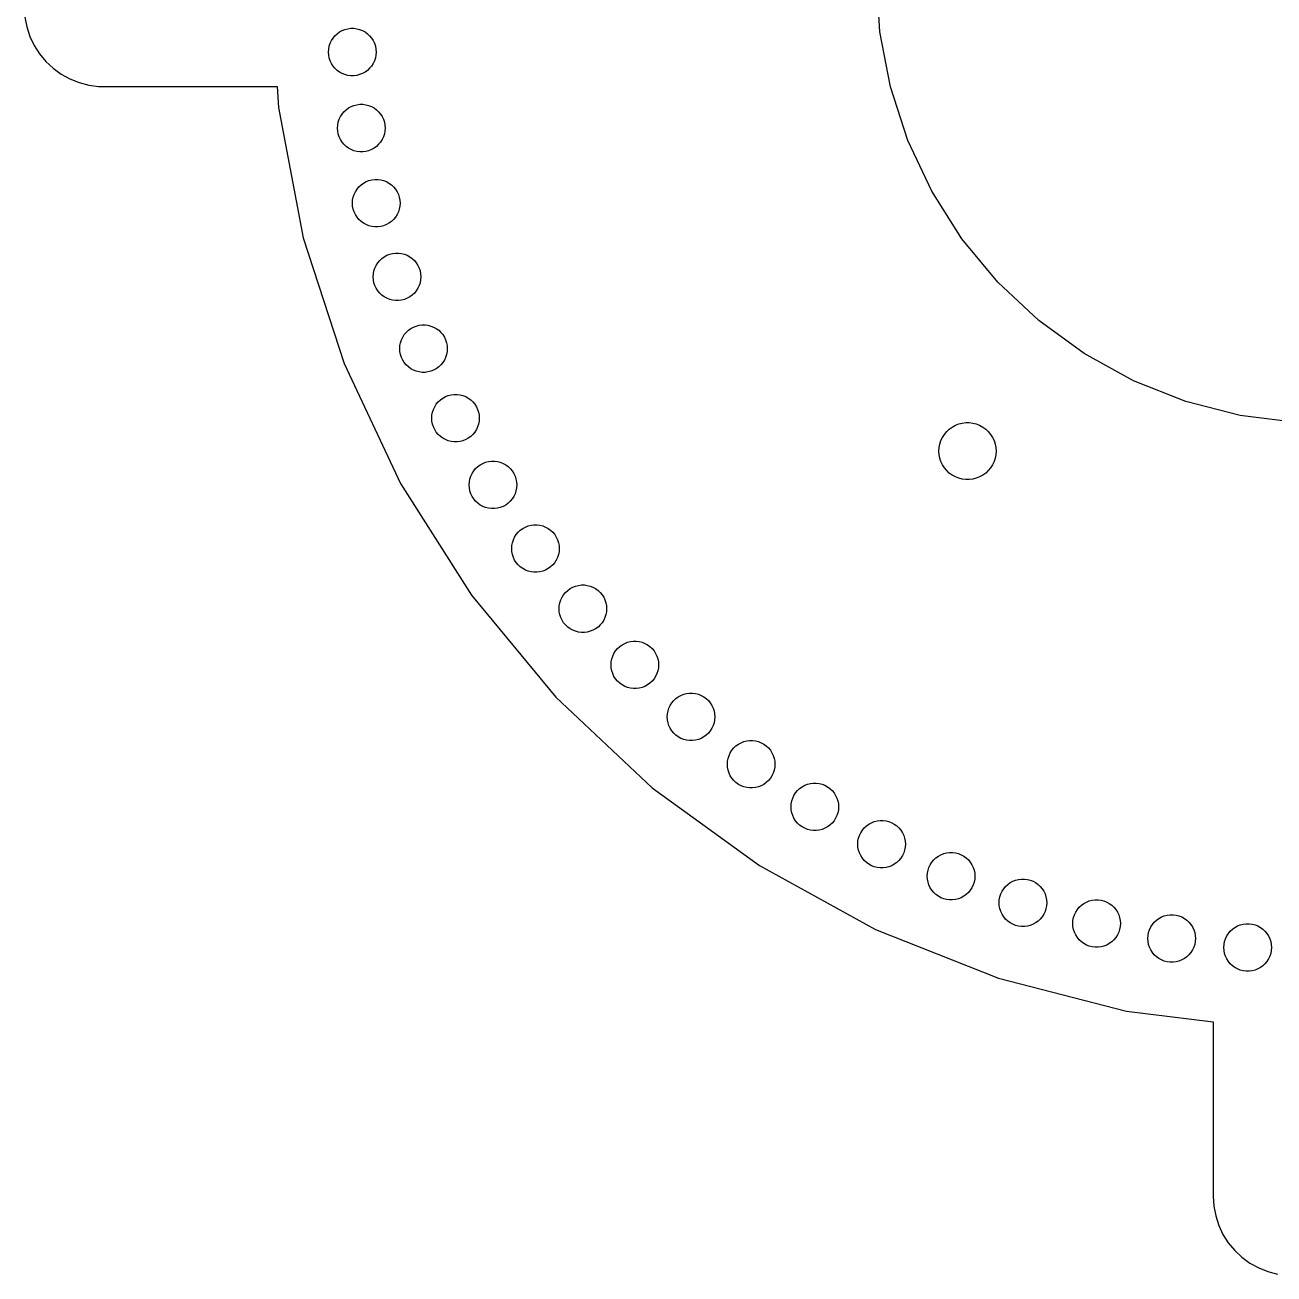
# Model space of a CAD drawing. Header units: metres. Extents: x -82 to 82, y -82 to 82.
# Drawn here: x -82 to -3.2, y -81.9 to -3.1 of the extents above; entities that cross this region are included whole.
import ezdxf

# ---------------------------------------------------------------- set-up
doc = ezdxf.new("R2010")
doc.units = ezdxf.units.M

msp = doc.modelspace()

# ---------------------------------------------------------------- linework, layer by layer
for p, q in [((-28.0272, -3.54065), (-28.25, 0)), ((-81.9606, -2.62666), (-81.8429, -3.24344)), ((-81.8429, -3.24344), (-81.6489, -3.84062)), ((-81.6489, -3.84062), (-81.3815, -4.40877)), ((-62.5239, -3.94354), (-62.4039, -3.7984)), ((-62.4039, -3.7984), (-62.2665, -3.66946)), ((-62.2665, -3.66946), (-62.1142, -3.55873)), ((-62.1142, -3.55873), (-61.9491, -3.46799)), ((-61.9491, -3.46799), (-61.7739, -3.39864)), ((-61.7739, -3.39864), (-61.5915, -3.35179)), ((-61.5915, -3.35179), (-61.4046, -3.32819)), ((-61.4046, -3.32819), (-61.2162, -3.32819)), ((-61.2162, -3.32819), (-61.0293, -3.35179)), ((-61.0293, -3.35179), (-60.8469, -3.39864)), ((-60.8469, -3.39864), (-60.6717, -3.46799)), ((-60.6717, -3.46799), (-60.5067, -3.55873)), ((-60.5067, -3.55873), (-60.3543, -3.66946)), ((-60.3543, -3.66946), (-60.217, -3.7984)), ((-60.217, -3.7984), (-60.0969, -3.94354)), ((-27.3625, -7.02548), (-28.0272, -3.54065)), ((-81.3815, -4.40877), (-81.0451, -4.93892)), ((-62.8104, -4.82523), (-62.7986, -4.63722)), ((-62.7986, -4.63722), (-62.7633, -4.45219)), ((-62.7633, -4.45219), (-62.7051, -4.27304)), ((-62.7051, -4.27304), (-62.6249, -4.1026)), ((-62.6249, -4.1026), (-62.5239, -3.94354)), ((-60.0969, -3.94354), (-59.996, -4.1026)), ((-59.996, -4.1026), (-59.9157, -4.27304)), ((-59.9157, -4.27304), (-59.8575, -4.45219)), ((-59.8575, -4.45219), (-59.8222, -4.63722)), ((-59.8222, -4.63722), (-59.8104, -4.82523)), ((-81.0451, -4.93892), (-80.6448, -5.42273)), ((-80.6448, -5.42273), (-80.1871, -5.85255)), ((-62.7986, -5.01323), (-62.8104, -4.82523)), ((-62.7633, -5.19826), (-62.7986, -5.01323)), ((-62.7051, -5.37741), (-62.7633, -5.19826)), ((-62.6249, -5.54785), (-62.7051, -5.37741)), ((-59.9157, -5.37741), (-59.996, -5.54785)), ((-59.8575, -5.19826), (-59.9157, -5.37741)), ((-59.8222, -5.01323), (-59.8575, -5.19826)), ((-59.8104, -4.82523), (-59.8222, -5.01323)), ((-80.1871, -5.85255), (-79.6791, -6.22163)), ((-79.6791, -6.22163), (-79.1289, -6.52412)), ((-62.5239, -5.70691), (-62.6249, -5.54785)), ((-62.4039, -5.85205), (-62.5239, -5.70691)), ((-62.2665, -5.981), (-62.4039, -5.85205)), ((-62.1142, -6.09172), (-62.2665, -5.981)), ((-61.9491, -6.18246), (-62.1142, -6.09172)), ((-61.7739, -6.25182), (-61.9491, -6.18246)), ((-61.5915, -6.29866), (-61.7739, -6.25182)), ((-61.4046, -6.32227), (-61.5915, -6.29866)), ((-61.0293, -6.29866), (-61.2162, -6.32227)), ((-60.8469, -6.25182), (-61.0293, -6.29866)), ((-60.6717, -6.18246), (-60.8469, -6.25182)), ((-60.5067, -6.09172), (-60.6717, -6.18246)), ((-60.3543, -5.981), (-60.5067, -6.09172)), ((-60.217, -5.85205), (-60.3543, -5.981)), ((-60.0969, -5.70691), (-60.217, -5.85205)), ((-59.996, -5.54785), (-60.0969, -5.70691)), ((-79.1289, -6.52412), (-78.5451, -6.75528)), ((-78.5451, -6.75528), (-77.9369, -6.91142)), ((-77.9369, -6.91142), (-77.3139, -6.99013)), ((-77.3139, -6.99013), (-66.0602, -6.99013)), ((-66.0602, -6.99013), (-65.9756, -8.33466)), ((-61.2162, -6.32227), (-61.4046, -6.32227)), ((-26.2662, -10.3995), (-27.3625, -7.02548)), ((-65.9756, -8.33466), (-64.4108, -16.5379)), ((-61.9564, -8.73903), (-61.8363, -8.59389)), ((-61.8363, -8.59389), (-61.699, -8.46494)), ((-61.699, -8.46494), (-61.5466, -8.35422)), ((-61.5466, -8.35422), (-61.3815, -8.26347)), ((-61.3815, -8.26347), (-61.2064, -8.19412)), ((-61.2064, -8.19412), (-61.0239, -8.14728)), ((-61.0239, -8.14728), (-60.837, -8.12367)), ((-60.837, -8.12367), (-60.6486, -8.12367)), ((-60.6486, -8.12367), (-60.4618, -8.14728)), ((-60.4618, -8.14728), (-60.2793, -8.19412)), ((-60.2793, -8.19412), (-60.1042, -8.26347)), ((-60.1042, -8.26347), (-59.9391, -8.35422)), ((-59.9391, -8.35422), (-59.7867, -8.46494)), ((-59.7867, -8.46494), (-59.6494, -8.59389)), ((-59.6494, -8.59389), (-59.5293, -8.73903)), ((-62.2428, -9.62071), (-62.231, -9.43271)), ((-62.231, -9.43271), (-62.1957, -9.24768)), ((-62.1957, -9.24768), (-62.1375, -9.06853)), ((-62.1375, -9.06853), (-62.0573, -8.89809)), ((-62.0573, -8.89809), (-61.9564, -8.73903)), ((-59.5293, -8.73903), (-59.4284, -8.89809)), ((-59.4284, -8.89809), (-59.3482, -9.06853)), ((-59.3482, -9.06853), (-59.2899, -9.24768)), ((-59.2899, -9.24768), (-59.2547, -9.43271)), ((-59.2547, -9.43271), (-59.2428, -9.62071)), ((-62.231, -9.80872), (-62.2428, -9.62071)), ((-62.1957, -9.99374), (-62.231, -9.80872)), ((-62.1375, -10.1729), (-62.1957, -9.99374)), ((-62.0573, -10.3433), (-62.1375, -10.1729)), ((-59.3482, -10.1729), (-59.4284, -10.3433)), ((-59.2899, -9.99374), (-59.3482, -10.1729)), ((-59.2547, -9.80872), (-59.2899, -9.99374)), ((-59.2428, -9.62071), (-59.2547, -9.80872)), ((-61.9564, -10.5024), (-62.0573, -10.3433)), ((-61.8363, -10.6475), (-61.9564, -10.5024)), ((-61.699, -10.7765), (-61.8363, -10.6475)), ((-61.5466, -10.8872), (-61.699, -10.7765)), ((-61.3815, -10.978), (-61.5466, -10.8872)), ((-61.2064, -11.0473), (-61.3815, -10.978)), ((-60.1042, -10.978), (-60.2793, -11.0473)), ((-59.9391, -10.8872), (-60.1042, -10.978)), ((-59.7867, -10.7765), (-59.9391, -10.8872)), ((-59.6494, -10.6475), (-59.7867, -10.7765)), ((-59.5293, -10.5024), (-59.6494, -10.6475)), ((-59.4284, -10.3433), (-59.5293, -10.5024)), ((-24.7557, -13.6095), (-26.2662, -10.3995)), ((-61.0239, -11.0941), (-61.2064, -11.0473)), ((-60.837, -11.1178), (-61.0239, -11.0941)), ((-60.6486, -11.1178), (-60.837, -11.1178)), ((-60.4618, -11.0941), (-60.6486, -11.1178)), ((-60.2793, -11.0473), (-60.4618, -11.0941)), ((-61.0143, -13.4752), (-60.8942, -13.3301)), ((-60.8942, -13.3301), (-60.7569, -13.2011)), ((-60.7569, -13.2011), (-60.6045, -13.0904)), ((-60.6045, -13.0904), (-60.4394, -12.9996)), ((-60.4394, -12.9996), (-60.2643, -12.9303)), ((-60.2643, -12.9303), (-60.0818, -12.8835)), ((-60.0818, -12.8835), (-59.8949, -12.8598)), ((-59.8949, -12.8598), (-59.7066, -12.8598)), ((-59.7066, -12.8598), (-59.5197, -12.8835)), ((-59.5197, -12.8835), (-59.3372, -12.9303)), ((-59.3372, -12.9303), (-59.1621, -12.9996)), ((-59.1621, -12.9996), (-58.997, -13.0904)), ((-58.997, -13.0904), (-58.8446, -13.2011)), ((-58.8446, -13.2011), (-58.7073, -13.3301)), ((-58.7073, -13.3301), (-58.5872, -13.4752)), ((-61.3008, -14.3569), (-61.2889, -14.1689)), ((-61.2889, -14.1689), (-61.2536, -13.9838)), ((-61.2536, -13.9838), (-61.1954, -13.8047)), ((-61.1954, -13.8047), (-61.1152, -13.6342)), ((-61.1152, -13.6342), (-61.0143, -13.4752)), ((-58.5872, -13.4752), (-58.4863, -13.6342)), ((-58.4863, -13.6342), (-58.4061, -13.8047)), ((-58.4061, -13.8047), (-58.3479, -13.9838)), ((-58.3479, -13.9838), (-58.3126, -14.1689)), ((-58.3126, -14.1689), (-58.3008, -14.3569)), ((-22.8547, -16.6049), (-24.7557, -13.6095)), ((-61.2889, -14.5449), (-61.3008, -14.3569)), ((-61.2536, -14.7299), (-61.2889, -14.5449)), ((-61.1954, -14.9091), (-61.2536, -14.7299)), ((-61.1152, -15.0795), (-61.1954, -14.9091)), ((-58.4061, -14.9091), (-58.4863, -15.0795)), ((-58.3479, -14.7299), (-58.4061, -14.9091)), ((-58.3126, -14.5449), (-58.3479, -14.7299)), ((-58.3008, -14.3569), (-58.3126, -14.5449)), ((-61.0143, -15.2386), (-61.1152, -15.0795)), ((-60.8942, -15.3837), (-61.0143, -15.2386)), ((-60.7569, -15.5126), (-60.8942, -15.3837)), ((-60.6045, -15.6234), (-60.7569, -15.5126)), ((-60.4394, -15.7141), (-60.6045, -15.6234)), ((-60.2643, -15.7835), (-60.4394, -15.7141)), ((-59.1621, -15.7141), (-59.3372, -15.7835)), ((-58.997, -15.6234), (-59.1621, -15.7141)), ((-58.8446, -15.5126), (-58.997, -15.6234)), ((-58.7073, -15.3837), (-58.8446, -15.5126)), ((-58.5872, -15.2386), (-58.7073, -15.3837)), ((-58.4863, -15.0795), (-58.5872, -15.2386)), ((-64.4108, -16.5379), (-61.8301, -24.4803)), ((-60.0818, -15.8303), (-60.2643, -15.7835)), ((-59.8949, -15.8539), (-60.0818, -15.8303)), ((-59.7066, -15.8539), (-59.8949, -15.8539)), ((-59.5197, -15.8303), (-59.7066, -15.8539)), ((-59.3372, -15.7835), (-59.5197, -15.8303)), ((-20.5934, -19.3385), (-22.8547, -16.6049)), ((-59.8044, -18.2819), (-59.7035, -18.1229)), ((-59.7035, -18.1229), (-59.5834, -17.9777)), ((-59.5834, -17.9777), (-59.4461, -17.8488)), ((-59.4461, -17.8488), (-59.2937, -17.7381)), ((-59.2937, -17.7381), (-59.1286, -17.6473)), ((-59.1286, -17.6473), (-58.9535, -17.578)), ((-58.9535, -17.578), (-58.771, -17.5311)), ((-58.771, -17.5311), (-58.5842, -17.5075)), ((-58.5842, -17.5075), (-58.3958, -17.5075)), ((-58.3958, -17.5075), (-58.2089, -17.5311)), ((-58.2089, -17.5311), (-58.0264, -17.578)), ((-58.0264, -17.578), (-57.8513, -17.6473)), ((-57.8513, -17.6473), (-57.6862, -17.7381)), ((-57.6862, -17.7381), (-57.5338, -17.8488)), ((-57.5338, -17.8488), (-57.3965, -17.9777)), ((-57.3965, -17.9777), (-57.2764, -18.1229)), ((-57.2764, -18.1229), (-57.1755, -18.2819)), ((-59.99, -19.0045), (-59.9781, -18.8165)), ((-59.9781, -18.8165), (-59.9428, -18.6315)), ((-59.9428, -18.6315), (-59.8846, -18.4523)), ((-59.8846, -18.4523), (-59.8044, -18.2819)), ((-57.1755, -18.2819), (-57.0953, -18.4523)), ((-57.0953, -18.4523), (-57.0371, -18.6315)), ((-57.0371, -18.6315), (-57.0018, -18.8165)), ((-57.0018, -18.8165), (-56.99, -19.0045)), ((-59.9781, -19.1925), (-59.99, -19.0045)), ((-59.9428, -19.3776), (-59.9781, -19.1925)), ((-59.8846, -19.5567), (-59.9428, -19.3776)), ((-59.8044, -19.7272), (-59.8846, -19.5567)), ((-57.0953, -19.5567), (-57.1755, -19.7272)), ((-57.0371, -19.3776), (-57.0953, -19.5567)), ((-57.0018, -19.1925), (-57.0371, -19.3776)), ((-56.99, -19.0045), (-57.0018, -19.1925)), ((-18.0072, -21.767), (-20.5934, -19.3385)), ((-59.7035, -19.8862), (-59.8044, -19.7272)), ((-59.5834, -20.0314), (-59.7035, -19.8862)), ((-59.4461, -20.1603), (-59.5834, -20.0314)), ((-59.2937, -20.271), (-59.4461, -20.1603)), ((-59.1286, -20.3618), (-59.2937, -20.271)), ((-58.9535, -20.4311), (-59.1286, -20.3618)), ((-58.771, -20.478), (-58.9535, -20.4311)), ((-58.5842, -20.5016), (-58.771, -20.478)), ((-58.2089, -20.478), (-58.3958, -20.5016)), ((-58.0264, -20.4311), (-58.2089, -20.478)), ((-57.8513, -20.3618), (-58.0264, -20.4311)), ((-57.6862, -20.271), (-57.8513, -20.3618)), ((-57.5338, -20.1603), (-57.6862, -20.271)), ((-57.3965, -20.0314), (-57.5338, -20.1603)), ((-57.2764, -19.8862), (-57.3965, -20.0314)), ((-57.1755, -19.7272), (-57.2764, -19.8862)), ((-58.3958, -20.5016), (-58.5842, -20.5016)), ((-57.2821, -22.1084), (-57.0997, -22.0616)), ((-57.0997, -22.0616), (-56.9128, -22.038)), ((-56.9128, -22.038), (-56.7244, -22.038)), ((-56.7244, -22.038), (-56.5375, -22.0616)), ((-56.5375, -22.0616), (-56.3551, -22.1084)), ((-15.1371, -23.8523), (-18.0072, -21.767)), ((-58.2133, -22.9828), (-58.133, -22.8124)), ((-58.133, -22.8124), (-58.0321, -22.6534)), ((-58.0321, -22.6534), (-57.912, -22.5082)), ((-57.912, -22.5082), (-57.7747, -22.3793)), ((-57.7747, -22.3793), (-57.6223, -22.2685)), ((-57.6223, -22.2685), (-57.4573, -22.1778)), ((-57.4573, -22.1778), (-57.2821, -22.1084)), ((-56.3551, -22.1084), (-56.1799, -22.1778)), ((-56.1799, -22.1778), (-56.0148, -22.2685)), ((-56.0148, -22.2685), (-55.8624, -22.3793)), ((-55.8624, -22.3793), (-55.7251, -22.5082)), ((-55.7251, -22.5082), (-55.6051, -22.6534)), ((-55.6051, -22.6534), (-55.5041, -22.8124)), ((-55.5041, -22.8124), (-55.4239, -22.9828)), ((-58.3186, -23.535), (-58.3068, -23.347)), ((-58.3068, -23.723), (-58.3186, -23.535)), ((-58.3068, -23.347), (-58.2715, -23.162)), ((-58.2715, -23.162), (-58.2133, -22.9828)), ((-55.4239, -22.9828), (-55.3657, -23.162)), ((-55.3657, -23.162), (-55.3304, -23.347)), ((-55.3304, -23.347), (-55.3186, -23.535)), ((-55.3186, -23.535), (-55.3304, -23.723)), ((-58.2715, -23.9081), (-58.3068, -23.723)), ((-58.2133, -24.0872), (-58.2715, -23.9081)), ((-58.133, -24.2577), (-58.2133, -24.0872)), ((-58.0321, -24.4167), (-58.133, -24.2577)), ((-57.912, -24.5618), (-58.0321, -24.4167)), ((-55.6051, -24.4167), (-55.7251, -24.5618)), ((-55.5041, -24.2577), (-55.6051, -24.4167)), ((-55.4239, -24.0872), (-55.5041, -24.2577)), ((-55.3657, -23.9081), (-55.4239, -24.0872)), ((-55.3304, -23.723), (-55.3657, -23.9081)), ((-12.0283, -25.5614), (-15.1371, -23.8523)), ((-61.8301, -24.4803), (-58.2744, -32.0366)), ((-57.7747, -24.6908), (-57.912, -24.5618)), ((-57.6223, -24.8015), (-57.7747, -24.6908)), ((-57.4573, -24.8923), (-57.6223, -24.8015)), ((-57.2821, -24.9616), (-57.4573, -24.8923)), ((-57.0997, -25.0085), (-57.2821, -24.9616)), ((-56.9128, -25.0321), (-57.0997, -25.0085)), ((-56.7244, -25.0321), (-56.9128, -25.0321)), ((-56.5375, -25.0085), (-56.7244, -25.0321)), ((-56.3551, -24.9616), (-56.5375, -25.0085)), ((-56.1799, -24.8923), (-56.3551, -24.9616)), ((-56.0148, -24.8015), (-56.1799, -24.8923)), ((-55.8624, -24.6908), (-56.0148, -24.8015)), ((-55.7251, -24.5618), (-55.8624, -24.6908)), ((-8.72972, -26.8673), (-12.0283, -25.5614)), ((-55.8904, -26.8936), (-55.753, -26.7646)), ((-55.753, -26.7646), (-55.6006, -26.6539)), ((-55.6006, -26.6539), (-55.4356, -26.5632)), ((-55.4356, -26.5632), (-55.2604, -26.4938)), ((-55.2604, -26.4938), (-55.078, -26.447)), ((-55.078, -26.447), (-54.8911, -26.4234)), ((-54.8911, -26.4234), (-54.7027, -26.4234)), ((-54.7027, -26.4234), (-54.5158, -26.447)), ((-54.5158, -26.447), (-54.3334, -26.4938)), ((-54.3334, -26.4938), (-54.1582, -26.5632)), ((-54.1582, -26.5632), (-53.9931, -26.6539)), ((-53.9931, -26.6539), (-53.8408, -26.7646)), ((-53.8408, -26.7646), (-53.7034, -26.8936)), ((-56.2851, -27.7324), (-56.2498, -27.5474)), ((-56.2498, -27.5474), (-56.1916, -27.3682)), ((-56.1916, -27.3682), (-56.1114, -27.1978)), ((-56.1114, -27.1978), (-56.0104, -27.0387)), ((-56.0104, -27.0387), (-55.8904, -26.8936)), ((-53.7034, -26.8936), (-53.5834, -27.0387)), ((-53.5834, -27.0387), (-53.4824, -27.1978)), ((-53.4824, -27.1978), (-53.4022, -27.3682)), ((-53.4022, -27.3682), (-53.344, -27.5474)), ((-53.344, -27.5474), (-53.3087, -27.7324)), ((-5.29352, -27.7496), (-8.72972, -26.8673)), ((-56.2969, -27.9204), (-56.2851, -27.7324)), ((-56.2851, -28.1084), (-56.2969, -27.9204)), ((-56.2498, -28.2934), (-56.2851, -28.1084)), ((-56.1916, -28.4726), (-56.2498, -28.2934)), ((-53.344, -28.2934), (-53.4022, -28.4726)), ((-53.3087, -28.1084), (-53.344, -28.2934)), ((-53.3087, -27.7324), (-53.2969, -27.9204)), ((-53.2969, -27.9204), (-53.3087, -28.1084)), ((-23.2664, -28.3713), (-23.0562, -28.2881)), ((-23.0562, -28.2881), (-22.8373, -28.2319)), ((-22.8373, -28.2319), (-22.613, -28.2036)), ((-22.613, -28.2036), (-22.387, -28.2036)), ((-22.387, -28.2036), (-22.1627, -28.2319)), ((-22.1627, -28.2319), (-21.9438, -28.2881)), ((-21.9438, -28.2881), (-21.7336, -28.3713)), ((-1.77382, -28.1942), (-5.29352, -27.7496)), ((-56.1114, -28.643), (-56.1916, -28.4726)), ((-56.0104, -28.8021), (-56.1114, -28.643)), ((-55.8904, -28.9472), (-56.0104, -28.8021)), ((-55.753, -29.0762), (-55.8904, -28.9472)), ((-55.6006, -29.1869), (-55.753, -29.0762)), ((-53.8408, -29.0762), (-53.9931, -29.1869)), ((-53.7034, -28.9472), (-53.8408, -29.0762)), ((-53.5834, -28.8021), (-53.7034, -28.9472)), ((-53.4824, -28.643), (-53.5834, -28.8021)), ((-53.4022, -28.4726), (-53.4824, -28.643)), ((-24.1736, -29.3374), (-24.0773, -29.1328)), ((-24.0773, -29.1328), (-23.9562, -28.942)), ((-23.9562, -28.942), (-23.8121, -28.7678)), ((-23.8121, -28.7678), (-23.6474, -28.6131)), ((-23.6474, -28.6131), (-23.4645, -28.4802)), ((-23.4645, -28.4802), (-23.2664, -28.3713)), ((-21.7336, -28.3713), (-21.5355, -28.4802)), ((-21.5355, -28.4802), (-21.3526, -28.6131)), ((-21.3526, -28.6131), (-21.1879, -28.7678)), ((-21.1879, -28.7678), (-21.0438, -28.942)), ((-21.0438, -28.942), (-20.9226, -29.1328)), ((-20.9226, -29.1328), (-20.8264, -29.3374)), ((-55.4356, -29.2776), (-55.6006, -29.1869)), ((-55.2604, -29.347), (-55.4356, -29.2776)), ((-55.078, -29.3938), (-55.2604, -29.347)), ((-54.8911, -29.4174), (-55.078, -29.3938)), ((-54.7027, -29.4174), (-54.8911, -29.4174)), ((-54.5158, -29.3938), (-54.7027, -29.4174)), ((-54.3334, -29.347), (-54.5158, -29.3938)), ((-54.1582, -29.2776), (-54.3334, -29.347)), ((-53.9931, -29.1869), (-54.1582, -29.2776)), ((-24.3, -30), (-24.2858, -29.7744)), ((-24.2858, -29.7744), (-24.2434, -29.5524)), ((-24.2434, -29.5524), (-24.1736, -29.3374)), ((-20.8264, -29.3374), (-20.7565, -29.5524)), ((-20.7565, -29.5524), (-20.7142, -29.7744)), ((-20.7142, -29.7744), (-20.7, -30)), ((-53.076, -30.7764), (-52.9009, -30.7071)), ((-52.9009, -30.7071), (-52.7184, -30.6602)), ((-52.7184, -30.6602), (-52.5316, -30.6366)), ((-52.5316, -30.6366), (-52.3432, -30.6366)), ((-52.3432, -30.6366), (-52.1563, -30.6602)), ((-52.1563, -30.6602), (-51.9738, -30.7071)), ((-51.9738, -30.7071), (-51.7987, -30.7764)), ((-24.2858, -30.2256), (-24.3, -30)), ((-24.2434, -30.4476), (-24.2858, -30.2256)), ((-24.1736, -30.6626), (-24.2434, -30.4476)), ((-24.0773, -30.8672), (-24.1736, -30.6626)), ((-20.8264, -30.6626), (-20.9226, -30.8672)), ((-20.7565, -30.4476), (-20.8264, -30.6626)), ((-20.7142, -30.2256), (-20.7565, -30.4476)), ((-20.7, -30), (-20.7142, -30.2256)), ((-53.832, -31.5815), (-53.7518, -31.411)), ((-53.7518, -31.411), (-53.6509, -31.252)), ((-53.6509, -31.252), (-53.5308, -31.1068)), ((-53.5308, -31.1068), (-53.3935, -30.9779)), ((-53.3935, -30.9779), (-53.2411, -30.8672)), ((-53.2411, -30.8672), (-53.076, -30.7764)), ((-51.7987, -30.7764), (-51.6336, -30.8672)), ((-51.6336, -30.8672), (-51.4812, -30.9779)), ((-51.4812, -30.9779), (-51.3439, -31.1068)), ((-51.3439, -31.1068), (-51.2238, -31.252)), ((-51.2238, -31.252), (-51.1229, -31.411)), ((-51.1229, -31.411), (-51.0427, -31.5815)), ((-23.9562, -31.058), (-24.0773, -30.8672)), ((-23.8121, -31.2322), (-23.9562, -31.058)), ((-23.6474, -31.3869), (-23.8121, -31.2322)), ((-23.4645, -31.5198), (-23.6474, -31.3869)), ((-21.3526, -31.3869), (-21.5355, -31.5198)), ((-21.1879, -31.2322), (-21.3526, -31.3869)), ((-21.0438, -31.058), (-21.1879, -31.2322)), ((-20.9226, -30.8672), (-21.0438, -31.058)), ((-58.2744, -32.0366), (-53.7996, -39.0877)), ((-53.9374, -32.1337), (-53.9255, -31.9456)), ((-53.9255, -32.3217), (-53.9374, -32.1337)), ((-53.9255, -31.9456), (-53.8902, -31.7606)), ((-53.8902, -31.7606), (-53.832, -31.5815)), ((-51.0427, -31.5815), (-50.9845, -31.7606)), ((-50.9845, -31.7606), (-50.9492, -31.9456)), ((-50.9492, -31.9456), (-50.9374, -32.1337)), ((-50.9374, -32.1337), (-50.9492, -32.3217)), ((-23.2664, -31.6287), (-23.4645, -31.5198)), ((-23.0562, -31.7119), (-23.2664, -31.6287)), ((-22.8373, -31.7681), (-23.0562, -31.7119)), ((-22.613, -31.7964), (-22.8373, -31.7681)), ((-22.387, -31.7964), (-22.613, -31.7964)), ((-22.1627, -31.7681), (-22.387, -31.7964)), ((-21.9438, -31.7119), (-22.1627, -31.7681)), ((-21.7336, -31.6287), (-21.9438, -31.7119)), ((-21.5355, -31.5198), (-21.7336, -31.6287)), ((-53.8902, -32.5067), (-53.9255, -32.3217)), ((-53.832, -32.6858), (-53.8902, -32.5067)), ((-53.7518, -32.8563), (-53.832, -32.6858)), ((-53.6509, -33.0153), (-53.7518, -32.8563)), ((-53.5308, -33.1605), (-53.6509, -33.0153)), ((-51.2238, -33.0153), (-51.3439, -33.1605)), ((-51.1229, -32.8563), (-51.2238, -33.0153)), ((-51.0427, -32.6858), (-51.1229, -32.8563)), ((-50.9845, -32.5067), (-51.0427, -32.6858)), ((-50.9492, -32.3217), (-50.9845, -32.5067)), ((-53.3935, -33.2894), (-53.5308, -33.1605)), ((-53.2411, -33.4001), (-53.3935, -33.2894)), ((-53.076, -33.4909), (-53.2411, -33.4001)), ((-52.9009, -33.5602), (-53.076, -33.4909)), ((-52.7184, -33.6071), (-52.9009, -33.5602)), ((-52.5316, -33.6307), (-52.7184, -33.6071)), ((-52.3432, -33.6307), (-52.5316, -33.6307)), ((-52.1563, -33.6071), (-52.3432, -33.6307)), ((-51.9738, -33.5602), (-52.1563, -33.6071)), ((-51.7987, -33.4909), (-51.9738, -33.5602)), ((-51.6336, -33.4001), (-51.7987, -33.4909)), ((-51.4812, -33.2894), (-51.6336, -33.4001)), ((-51.3439, -33.1605), (-51.4812, -33.2894)), ((-50.0356, -34.6754), (-49.8487, -34.6517)), ((-49.8487, -34.6517), (-49.6604, -34.6517)), ((-49.6604, -34.6517), (-49.4735, -34.6754)), ((-51.1492, -35.5966), (-51.069, -35.4262)), ((-51.069, -35.4262), (-50.9681, -35.2671)), ((-50.9681, -35.2671), (-50.848, -35.122)), ((-50.848, -35.122), (-50.7107, -34.993)), ((-50.7107, -34.993), (-50.5583, -34.8823)), ((-50.5583, -34.8823), (-50.3932, -34.7915)), ((-50.3932, -34.7915), (-50.2181, -34.7222)), ((-50.2181, -34.7222), (-50.0356, -34.6754)), ((-49.4735, -34.6754), (-49.291, -34.7222)), ((-49.291, -34.7222), (-49.1159, -34.7915)), ((-49.1159, -34.7915), (-48.9508, -34.8823)), ((-48.9508, -34.8823), (-48.7984, -34.993)), ((-48.7984, -34.993), (-48.6611, -35.122)), ((-48.6611, -35.122), (-48.541, -35.2671)), ((-48.541, -35.2671), (-48.4401, -35.4262)), ((-48.4401, -35.4262), (-48.3599, -35.5966)), ((-51.2545, -36.1488), (-51.2427, -35.9608)), ((-51.2427, -36.3368), (-51.2545, -36.1488)), ((-51.2427, -35.9608), (-51.2074, -35.7758)), ((-51.2074, -35.7758), (-51.1492, -35.5966)), ((-48.3599, -35.5966), (-48.3017, -35.7758)), ((-48.3017, -35.7758), (-48.2664, -35.9608)), ((-48.2664, -35.9608), (-48.2545, -36.1488)), ((-48.2545, -36.1488), (-48.2664, -36.3368)), ((-51.2074, -36.5218), (-51.2427, -36.3368)), ((-51.1492, -36.701), (-51.2074, -36.5218)), ((-51.069, -36.8714), (-51.1492, -36.701)), ((-50.9681, -37.0305), (-51.069, -36.8714)), ((-50.848, -37.1756), (-50.9681, -37.0305)), ((-48.541, -37.0305), (-48.6611, -37.1756)), ((-48.4401, -36.8714), (-48.541, -37.0305)), ((-48.3599, -36.701), (-48.4401, -36.8714)), ((-48.3017, -36.5218), (-48.3599, -36.701)), ((-48.2664, -36.3368), (-48.3017, -36.5218)), ((-50.7107, -37.3046), (-50.848, -37.1756)), ((-50.5583, -37.4153), (-50.7107, -37.3046)), ((-50.3932, -37.506), (-50.5583, -37.4153)), ((-50.2181, -37.5754), (-50.3932, -37.506)), ((-50.0356, -37.6222), (-50.2181, -37.5754)), ((-49.8487, -37.6458), (-50.0356, -37.6222)), ((-49.6604, -37.6458), (-49.8487, -37.6458)), ((-49.4735, -37.6222), (-49.6604, -37.6458)), ((-49.291, -37.5754), (-49.4735, -37.6222)), ((-49.1159, -37.506), (-49.291, -37.5754)), ((-48.9508, -37.4153), (-49.1159, -37.506)), ((-48.7984, -37.3046), (-48.9508, -37.4153)), ((-48.6611, -37.1756), (-48.7984, -37.3046)), ((-47.5687, -38.6746), (-47.4036, -38.5838)), ((-47.4036, -38.5838), (-47.2285, -38.5145)), ((-47.2285, -38.5145), (-47.046, -38.4676)), ((-47.046, -38.4676), (-46.8591, -38.444)), ((-46.8591, -38.444), (-46.6708, -38.444)), ((-46.6708, -38.444), (-46.4839, -38.4676)), ((-46.4839, -38.4676), (-46.3014, -38.5145)), ((-46.3014, -38.5145), (-46.1263, -38.5838)), ((-46.1263, -38.5838), (-45.9612, -38.6746)), ((-53.7996, -39.0877), (-48.4764, -45.5224)), ((-48.2178, -39.568), (-48.1596, -39.3889)), ((-48.1596, -39.3889), (-48.0794, -39.2184)), ((-48.0794, -39.2184), (-47.9785, -39.0594)), ((-47.9785, -39.0594), (-47.8584, -38.9142)), ((-47.8584, -38.9142), (-47.7211, -38.7853)), ((-47.7211, -38.7853), (-47.5687, -38.6746)), ((-45.9612, -38.6746), (-45.8088, -38.7853)), ((-45.8088, -38.7853), (-45.6715, -38.9142)), ((-45.6715, -38.9142), (-45.5514, -39.0594)), ((-45.5514, -39.0594), (-45.4505, -39.2184)), ((-45.4505, -39.2184), (-45.3703, -39.3889)), ((-45.3703, -39.3889), (-45.3121, -39.568)), ((-48.265, -39.9411), (-48.2531, -39.7531)), ((-48.2531, -40.129), (-48.265, -39.9411)), ((-48.2531, -39.7531), (-48.2178, -39.568)), ((-48.2178, -40.3141), (-48.2531, -40.129)), ((-45.3121, -39.568), (-45.2768, -39.7531)), ((-45.2768, -40.129), (-45.3121, -40.3141)), ((-45.2768, -39.7531), (-45.265, -39.9411)), ((-45.265, -39.9411), (-45.2768, -40.129)), ((-48.1596, -40.4932), (-48.2178, -40.3141)), ((-48.0794, -40.6637), (-48.1596, -40.4932)), ((-47.9785, -40.8227), (-48.0794, -40.6637)), ((-47.8584, -40.9679), (-47.9785, -40.8227)), ((-47.7211, -41.0968), (-47.8584, -40.9679)), ((-45.6715, -40.9679), (-45.8088, -41.0968)), ((-45.5514, -40.8227), (-45.6715, -40.9679)), ((-45.4505, -40.6637), (-45.5514, -40.8227)), ((-45.3703, -40.4932), (-45.4505, -40.6637)), ((-45.3121, -40.3141), (-45.3703, -40.4932)), ((-47.5687, -41.2075), (-47.7211, -41.0968)), ((-47.4036, -41.2983), (-47.5687, -41.2075)), ((-47.2285, -41.3676), (-47.4036, -41.2983)), ((-47.046, -41.4145), (-47.2285, -41.3676)), ((-46.8591, -41.4381), (-47.046, -41.4145)), ((-46.6708, -41.4381), (-46.8591, -41.4381)), ((-46.4839, -41.4145), (-46.6708, -41.4381)), ((-46.3014, -41.3676), (-46.4839, -41.4145)), ((-46.1263, -41.2983), (-46.3014, -41.3676)), ((-45.9612, -41.2075), (-46.1263, -41.2983)), ((-45.8088, -41.0968), (-45.9612, -41.2075)), ((-44.7006, -42.6054), (-44.5805, -42.4602)), ((-44.5805, -42.4602), (-44.4432, -42.3313)), ((-44.4432, -42.3313), (-44.2908, -42.2206)), ((-44.2908, -42.2206), (-44.1257, -42.1298)), ((-44.1257, -42.1298), (-43.9506, -42.0605)), ((-43.9506, -42.0605), (-43.7681, -42.0136)), ((-43.7681, -42.0136), (-43.5813, -41.99)), ((-43.5813, -41.99), (-43.3929, -41.99)), ((-43.3929, -41.99), (-43.206, -42.0136)), ((-43.206, -42.0136), (-43.0235, -42.0605)), ((-43.0235, -42.0605), (-42.8484, -42.1298)), ((-42.8484, -42.1298), (-42.6833, -42.2206)), ((-42.6833, -42.2206), (-42.5309, -42.3313)), ((-42.5309, -42.3313), (-42.3936, -42.4602)), ((-42.3936, -42.4602), (-42.2735, -42.6054)), ((-44.9871, -43.4871), (-44.9752, -43.2991)), ((-44.9752, -43.2991), (-44.9399, -43.114)), ((-44.9399, -43.114), (-44.8817, -42.9349)), ((-44.8817, -42.9349), (-44.8015, -42.7644)), ((-44.8015, -42.7644), (-44.7006, -42.6054)), ((-42.2735, -42.6054), (-42.1726, -42.7644)), ((-42.1726, -42.7644), (-42.0924, -42.9349)), ((-42.0924, -42.9349), (-42.0342, -43.114)), ((-42.0342, -43.114), (-41.9989, -43.2991)), ((-41.9989, -43.2991), (-41.9871, -43.4871)), ((-44.9752, -43.6751), (-44.9871, -43.4871)), ((-44.9399, -43.8601), (-44.9752, -43.6751)), ((-44.8817, -44.0392), (-44.9399, -43.8601)), ((-44.8015, -44.2097), (-44.8817, -44.0392)), ((-42.0924, -44.0392), (-42.1726, -44.2097)), ((-42.0342, -43.8601), (-42.0924, -44.0392)), ((-41.9989, -43.6751), (-42.0342, -43.8601)), ((-41.9871, -43.4871), (-41.9989, -43.6751)), ((-44.7006, -44.3687), (-44.8015, -44.2097)), ((-44.5805, -44.5139), (-44.7006, -44.3687)), ((-44.4432, -44.6428), (-44.5805, -44.5139)), ((-44.2908, -44.7536), (-44.4432, -44.6428)), ((-44.1257, -44.8443), (-44.2908, -44.7536)), ((-43.9506, -44.9137), (-44.1257, -44.8443)), ((-43.7681, -44.9605), (-43.9506, -44.9137)), ((-43.0235, -44.9137), (-43.206, -44.9605)), ((-42.8484, -44.8443), (-43.0235, -44.9137)), ((-42.6833, -44.7536), (-42.8484, -44.8443)), ((-42.5309, -44.6428), (-42.6833, -44.7536)), ((-42.3936, -44.5139), (-42.5309, -44.6428)), ((-42.2735, -44.3687), (-42.3936, -44.5139)), ((-42.1726, -44.2097), (-42.2735, -44.3687)), ((-48.4764, -45.5224), (-42.3887, -51.2391)), ((-43.5813, -44.9841), (-43.7681, -44.9605)), ((-43.3929, -44.9841), (-43.5813, -44.9841)), ((-43.206, -44.9605), (-43.3929, -44.9841)), ((-41.0345, -45.7381), (-40.8972, -45.6092)), ((-40.8972, -45.6092), (-40.7448, -45.4985)), ((-40.7448, -45.4985), (-40.5797, -45.4077)), ((-40.5797, -45.4077), (-40.4046, -45.3384)), ((-40.4046, -45.3384), (-40.2221, -45.2915)), ((-40.2221, -45.2915), (-40.0352, -45.2679)), ((-40.0352, -45.2679), (-39.8469, -45.2679)), ((-39.8469, -45.2679), (-39.66, -45.2915)), ((-39.66, -45.2915), (-39.4775, -45.3384)), ((-39.4775, -45.3384), (-39.3024, -45.4077)), ((-39.3024, -45.4077), (-39.1373, -45.4985)), ((-39.1373, -45.4985), (-38.9849, -45.6092)), ((-38.9849, -45.6092), (-38.8476, -45.7381)), ((-41.4292, -46.577), (-41.3939, -46.3919)), ((-41.3939, -46.3919), (-41.3357, -46.2128)), ((-41.3357, -46.2128), (-41.2555, -46.0423)), ((-41.2555, -46.0423), (-41.1546, -45.8833)), ((-41.1546, -45.8833), (-41.0345, -45.7381)), ((-38.8476, -45.7381), (-38.7275, -45.8833)), ((-38.7275, -45.8833), (-38.6266, -46.0423)), ((-38.6266, -46.0423), (-38.5464, -46.2128)), ((-38.5464, -46.2128), (-38.4882, -46.3919)), ((-38.4882, -46.3919), (-38.4529, -46.577)), ((-41.4411, -46.765), (-41.4292, -46.577)), ((-41.4292, -46.953), (-41.4411, -46.765)), ((-41.3939, -47.138), (-41.4292, -46.953)), ((-41.3357, -47.3172), (-41.3939, -47.138)), ((-38.4882, -47.138), (-38.5464, -47.3172)), ((-38.4529, -46.953), (-38.4882, -47.138)), ((-38.4529, -46.577), (-38.4411, -46.765)), ((-38.4411, -46.765), (-38.4529, -46.953)), ((-41.2555, -47.4876), (-41.3357, -47.3172)), ((-41.1546, -47.6466), (-41.2555, -47.4876)), ((-41.0345, -47.7918), (-41.1546, -47.6466)), ((-40.8972, -47.9207), (-41.0345, -47.7918)), ((-40.7448, -48.0314), (-40.8972, -47.9207)), ((-40.5797, -48.1222), (-40.7448, -48.0314)), ((-39.1373, -48.0314), (-39.3024, -48.1222)), ((-38.9849, -47.9207), (-39.1373, -48.0314)), ((-38.8476, -47.7918), (-38.9849, -47.9207)), ((-38.7275, -47.6466), (-38.8476, -47.7918)), ((-38.6266, -47.4876), (-38.7275, -47.6466)), ((-38.5464, -47.3172), (-38.6266, -47.4876)), ((-40.4046, -48.1915), (-40.5797, -48.1222)), ((-40.2221, -48.2384), (-40.4046, -48.1915)), ((-40.0352, -48.262), (-40.2221, -48.2384)), ((-39.8469, -48.262), (-40.0352, -48.262)), ((-39.66, -48.2384), (-39.8469, -48.262)), ((-39.4775, -48.1915), (-39.66, -48.2384)), ((-39.3024, -48.1222), (-39.4775, -48.1915)), ((-37.3623, -48.8729), (-37.2422, -48.7277)), ((-37.2422, -48.7277), (-37.1049, -48.5988)), ((-37.1049, -48.5988), (-36.9525, -48.4881)), ((-36.9525, -48.4881), (-36.7875, -48.3973)), ((-36.7875, -48.3973), (-36.6123, -48.328)), ((-36.6123, -48.328), (-36.4299, -48.2811)), ((-36.4299, -48.2811), (-36.243, -48.2575)), ((-36.243, -48.2575), (-36.0546, -48.2575)), ((-36.0546, -48.2575), (-35.8677, -48.2811)), ((-35.8677, -48.2811), (-35.6853, -48.328)), ((-35.6853, -48.328), (-35.5101, -48.3973)), ((-35.5101, -48.3973), (-35.345, -48.4881)), ((-35.345, -48.4881), (-35.1927, -48.5988)), ((-35.1927, -48.5988), (-35.0553, -48.7277)), ((-35.0553, -48.7277), (-34.9353, -48.8729)), ((-37.6488, -49.7545), (-37.637, -49.5665)), ((-37.637, -49.5665), (-37.6017, -49.3815)), ((-37.6017, -49.3815), (-37.5435, -49.2023)), ((-37.5435, -49.2023), (-37.4632, -49.0319)), ((-37.4632, -49.0319), (-37.3623, -48.8729)), ((-34.9353, -48.8729), (-34.8343, -49.0319)), ((-34.8343, -49.0319), (-34.7541, -49.2023)), ((-34.7541, -49.2023), (-34.6959, -49.3815)), ((-34.6959, -49.3815), (-34.6606, -49.5665)), ((-34.6606, -49.5665), (-34.6488, -49.7545)), ((-37.637, -49.9425), (-37.6488, -49.7545)), ((-37.6017, -50.1276), (-37.637, -49.9425)), ((-37.5435, -50.3067), (-37.6017, -50.1276)), ((-37.4632, -50.4772), (-37.5435, -50.3067)), ((-34.7541, -50.3067), (-34.8343, -50.4772)), ((-34.6959, -50.1276), (-34.7541, -50.3067)), ((-34.6606, -49.9425), (-34.6959, -50.1276)), ((-34.6488, -49.7545), (-34.6606, -49.9425)), ((-37.3623, -50.6362), (-37.4632, -50.4772)), ((-37.2422, -50.7814), (-37.3623, -50.6362)), ((-37.1049, -50.9103), (-37.2422, -50.7814)), ((-36.9525, -51.021), (-37.1049, -50.9103)), ((-36.7875, -51.1118), (-36.9525, -51.021)), ((-36.6123, -51.1811), (-36.7875, -51.1118)), ((-36.4299, -51.228), (-36.6123, -51.1811)), ((-35.6853, -51.1811), (-35.8677, -51.228)), ((-35.5101, -51.1118), (-35.6853, -51.1811)), ((-35.345, -51.021), (-35.5101, -51.1118)), ((-35.1927, -50.9103), (-35.345, -51.021)), ((-35.0553, -50.7814), (-35.1927, -50.9103)), ((-34.9353, -50.6362), (-35.0553, -50.7814)), ((-34.8343, -50.4772), (-34.9353, -50.6362)), ((-33.0898, -51.2816), (-32.9374, -51.1709)), ((-32.9374, -51.1709), (-32.7723, -51.0801)), ((-32.7723, -51.0801), (-32.5972, -51.0108)), ((-32.5972, -51.0108), (-32.4147, -50.9639)), ((-32.4147, -50.9639), (-32.2278, -50.9403)), ((-32.2278, -50.9403), (-32.0395, -50.9403)), ((-32.0395, -50.9403), (-31.8526, -50.9639)), ((-31.8526, -50.9639), (-31.6701, -51.0108)), ((-31.6701, -51.0108), (-31.495, -51.0801)), ((-31.495, -51.0801), (-31.3299, -51.1709)), ((-31.3299, -51.1709), (-31.1775, -51.2816)), ((-42.3887, -51.2391), (-35.6325, -56.1478)), ((-36.243, -51.2516), (-36.4299, -51.228)), ((-36.0546, -51.2516), (-36.243, -51.2516)), ((-35.8677, -51.228), (-36.0546, -51.2516)), ((-33.5865, -52.0643), (-33.5283, -51.8852)), ((-33.5283, -51.8852), (-33.4481, -51.7147)), ((-33.4481, -51.7147), (-33.3472, -51.5557)), ((-33.3472, -51.5557), (-33.2271, -51.4105)), ((-33.2271, -51.4105), (-33.0898, -51.2816)), ((-31.1775, -51.2816), (-31.0402, -51.4105)), ((-31.0402, -51.4105), (-30.9201, -51.5557)), ((-30.9201, -51.5557), (-30.8192, -51.7147)), ((-30.8192, -51.7147), (-30.739, -51.8852)), ((-30.739, -51.8852), (-30.6808, -52.0643)), ((-33.6337, -52.4374), (-33.6218, -52.2494)), ((-33.6218, -52.6254), (-33.6337, -52.4374)), ((-33.6218, -52.2494), (-33.5865, -52.0643)), ((-33.5865, -52.8104), (-33.6218, -52.6254)), ((-30.6808, -52.0643), (-30.6455, -52.2494)), ((-30.6455, -52.6254), (-30.6808, -52.8104)), ((-30.6455, -52.2494), (-30.6337, -52.4374)), ((-30.6337, -52.4374), (-30.6455, -52.6254)), ((-33.5283, -52.9895), (-33.5865, -52.8104)), ((-33.4481, -53.16), (-33.5283, -52.9895)), ((-33.3472, -53.319), (-33.4481, -53.16)), ((-33.2271, -53.4642), (-33.3472, -53.319)), ((-33.0898, -53.5931), (-33.2271, -53.4642)), ((-31.0402, -53.4642), (-31.1775, -53.5931)), ((-30.9201, -53.319), (-31.0402, -53.4642)), ((-30.8192, -53.16), (-30.9201, -53.319)), ((-30.739, -52.9895), (-30.8192, -53.16)), ((-30.6808, -52.8104), (-30.739, -52.9895)), ((-28.8765, -53.6411), (-28.7242, -53.5304)), ((-28.7242, -53.5304), (-28.5591, -53.4397)), ((-28.5591, -53.4397), (-28.3839, -53.3703)), ((-28.3839, -53.3703), (-28.2015, -53.3235)), ((-28.2015, -53.3235), (-28.0146, -53.2999)), ((-28.0146, -53.2999), (-27.8262, -53.2999)), ((-27.8262, -53.2999), (-27.6393, -53.3235)), ((-27.6393, -53.3235), (-27.4569, -53.3703)), ((-27.4569, -53.3703), (-27.2817, -53.4397)), ((-27.2817, -53.4397), (-27.1167, -53.5304)), ((-27.1167, -53.5304), (-26.9643, -53.6411)), ((-32.9374, -53.7039), (-33.0898, -53.5931)), ((-32.7723, -53.7946), (-32.9374, -53.7039)), ((-32.5972, -53.864), (-32.7723, -53.7946)), ((-32.4147, -53.9108), (-32.5972, -53.864)), ((-32.2278, -53.9344), (-32.4147, -53.9108)), ((-32.0395, -53.9344), (-32.2278, -53.9344)), ((-31.8526, -53.9108), (-32.0395, -53.9344)), ((-31.6701, -53.864), (-31.8526, -53.9108)), ((-31.495, -53.7946), (-31.6701, -53.864)), ((-31.3299, -53.7039), (-31.495, -53.7946)), ((-31.1775, -53.5931), (-31.3299, -53.7039)), ((-29.3733, -54.4239), (-29.3151, -54.2447)), ((-29.3151, -54.2447), (-29.2349, -54.0743)), ((-29.2349, -54.0743), (-29.1339, -53.9152)), ((-29.1339, -53.9152), (-29.0139, -53.7701)), ((-29.0139, -53.7701), (-28.8765, -53.6411)), ((-26.9643, -53.6411), (-26.827, -53.7701)), ((-26.827, -53.7701), (-26.7069, -53.9152)), ((-26.7069, -53.9152), (-26.6059, -54.0743)), ((-26.6059, -54.0743), (-26.5257, -54.2447)), ((-26.5257, -54.2447), (-26.4675, -54.4239)), ((-29.4204, -54.7969), (-29.4086, -54.6089)), ((-29.4086, -54.9849), (-29.4204, -54.7969)), ((-29.4086, -54.6089), (-29.3733, -54.4239)), ((-29.3733, -55.1699), (-29.4086, -54.9849)), ((-26.4675, -54.4239), (-26.4322, -54.6089)), ((-26.4322, -54.9849), (-26.4675, -55.1699)), ((-26.4322, -54.6089), (-26.4204, -54.7969)), ((-26.4204, -54.7969), (-26.4322, -54.9849)), ((-29.3151, -55.3491), (-29.3733, -55.1699)), ((-29.2349, -55.5195), (-29.3151, -55.3491)), ((-29.1339, -55.6786), (-29.2349, -55.5195)), ((-29.0139, -55.8237), (-29.1339, -55.6786)), ((-28.8765, -55.9527), (-29.0139, -55.8237)), ((-26.827, -55.8237), (-26.9643, -55.9527)), ((-26.7069, -55.6786), (-26.827, -55.8237)), ((-26.6059, -55.5195), (-26.7069, -55.6786)), ((-26.5257, -55.3491), (-26.6059, -55.5195)), ((-26.4675, -55.1699), (-26.5257, -55.3491)), ((-24.8495, -56.096), (-24.7486, -55.9369)), ((-24.7486, -55.9369), (-24.6285, -55.7918)), ((-24.6285, -55.7918), (-24.4912, -55.6628)), ((-24.4912, -55.6628), (-24.3388, -55.5521)), ((-24.3388, -55.5521), (-24.1737, -55.4613)), ((-24.1737, -55.4613), (-23.9986, -55.392)), ((-23.9986, -55.392), (-23.8161, -55.3452)), ((-23.8161, -55.3452), (-23.6292, -55.3215)), ((-23.6292, -55.3215), (-23.4408, -55.3215)), ((-23.4408, -55.3215), (-23.254, -55.3452)), ((-23.254, -55.3452), (-23.0715, -55.392)), ((-23.0715, -55.392), (-22.8964, -55.4613)), ((-22.8964, -55.4613), (-22.7313, -55.5521)), ((-22.7313, -55.5521), (-22.5789, -55.6628)), ((-22.5789, -55.6628), (-22.4416, -55.7918)), ((-22.4416, -55.7918), (-22.3215, -55.9369)), ((-22.3215, -55.9369), (-22.2206, -56.096)), ((-35.6325, -56.1478), (-28.3143, -60.171)), ((-28.7242, -56.0634), (-28.8765, -55.9527)), ((-28.5591, -56.1541), (-28.7242, -56.0634)), ((-28.3839, -56.2235), (-28.5591, -56.1541)), ((-28.2015, -56.2703), (-28.3839, -56.2235)), ((-28.0146, -56.2939), (-28.2015, -56.2703)), ((-27.8262, -56.2939), (-28.0146, -56.2939)), ((-27.6393, -56.2703), (-27.8262, -56.2939)), ((-27.4569, -56.2235), (-27.6393, -56.2703)), ((-27.2817, -56.1541), (-27.4569, -56.2235)), ((-27.1167, -56.0634), (-27.2817, -56.1541)), ((-26.9643, -55.9527), (-27.1167, -56.0634)), ((-25.035, -56.8186), (-25.0232, -56.6306)), ((-25.0232, -56.6306), (-24.9879, -56.4456)), ((-24.9879, -56.4456), (-24.9297, -56.2664)), ((-24.9297, -56.2664), (-24.8495, -56.096)), ((-22.2206, -56.096), (-22.1404, -56.2664)), ((-22.1404, -56.2664), (-22.0822, -56.4456)), ((-22.0822, -56.4456), (-22.0469, -56.6306)), ((-22.0469, -56.6306), (-22.035, -56.8186)), ((-25.0232, -57.0066), (-25.035, -56.8186)), ((-24.9879, -57.1916), (-25.0232, -57.0066)), ((-24.9297, -57.3708), (-24.9879, -57.1916)), ((-24.8495, -57.5412), (-24.9297, -57.3708)), ((-22.1404, -57.3708), (-22.2206, -57.5412)), ((-22.0822, -57.1916), (-22.1404, -57.3708)), ((-22.0469, -57.0066), (-22.0822, -57.1916)), ((-22.035, -56.8186), (-22.0469, -57.0066)), ((-20.2181, -57.6083), (-20.098, -57.4632)), ((-20.098, -57.4632), (-19.9607, -57.3342)), ((-19.9607, -57.3342), (-19.8083, -57.2235)), ((-19.8083, -57.2235), (-19.6432, -57.1327)), ((-19.6432, -57.1327), (-19.4681, -57.0634)), ((-19.4681, -57.0634), (-19.2856, -57.0165)), ((-19.2856, -57.0165), (-19.0987, -56.9929)), ((-19.0987, -56.9929), (-18.9104, -56.9929)), ((-18.9104, -56.9929), (-18.7235, -57.0165)), ((-18.7235, -57.0165), (-18.541, -57.0634)), ((-18.541, -57.0634), (-18.3659, -57.1327)), ((-18.3659, -57.1327), (-18.2008, -57.2235)), ((-18.2008, -57.2235), (-18.0484, -57.3342)), ((-18.0484, -57.3342), (-17.9111, -57.4632)), ((-17.9111, -57.4632), (-17.791, -57.6083)), ((-24.7486, -57.7003), (-24.8495, -57.5412)), ((-24.6285, -57.8454), (-24.7486, -57.7003)), ((-24.4912, -57.9743), (-24.6285, -57.8454)), ((-24.3388, -58.0851), (-24.4912, -57.9743)), ((-24.1737, -58.1758), (-24.3388, -58.0851)), ((-23.9986, -58.2452), (-24.1737, -58.1758)), ((-23.8161, -58.292), (-23.9986, -58.2452)), ((-23.6292, -58.3156), (-23.8161, -58.292)), ((-23.254, -58.292), (-23.4408, -58.3156)), ((-23.0715, -58.2452), (-23.254, -58.292)), ((-22.8964, -58.1758), (-23.0715, -58.2452)), ((-22.7313, -58.0851), (-22.8964, -58.1758)), ((-22.5789, -57.9743), (-22.7313, -58.0851)), ((-22.4416, -57.8454), (-22.5789, -57.9743)), ((-22.3215, -57.7003), (-22.4416, -57.8454)), ((-22.2206, -57.5412), (-22.3215, -57.7003)), ((-20.5045, -58.49), (-20.4927, -58.302)), ((-20.4927, -58.302), (-20.4574, -58.1169)), ((-20.4574, -58.1169), (-20.3992, -57.9378)), ((-20.3992, -57.9378), (-20.319, -57.7673)), ((-20.319, -57.7673), (-20.2181, -57.6083)), ((-17.791, -57.6083), (-17.6901, -57.7673)), ((-17.6901, -57.7673), (-17.6099, -57.9378)), ((-17.6099, -57.9378), (-17.5517, -58.1169)), ((-17.5517, -58.1169), (-17.5164, -58.302)), ((-17.5164, -58.302), (-17.5045, -58.49)), ((-14.638, -58.3273), (-14.4511, -58.3037)), ((-14.4511, -58.3037), (-14.2627, -58.3037)), ((-14.2627, -58.3037), (-14.0758, -58.3273)), ((-23.4408, -58.3156), (-23.6292, -58.3156)), ((-20.4927, -58.678), (-20.5045, -58.49)), ((-20.4574, -58.863), (-20.4927, -58.678)), ((-20.3992, -59.0422), (-20.4574, -58.863)), ((-20.319, -59.2126), (-20.3992, -59.0422)), ((-17.6099, -59.0422), (-17.6901, -59.2126)), ((-17.5517, -58.863), (-17.6099, -59.0422)), ((-17.5164, -58.678), (-17.5517, -58.863)), ((-17.5045, -58.49), (-17.5164, -58.678)), ((-15.7515, -59.2486), (-15.6713, -59.0781)), ((-15.6713, -59.0781), (-15.5704, -58.9191)), ((-15.5704, -58.9191), (-15.4503, -58.7739)), ((-15.4503, -58.7739), (-15.313, -58.645)), ((-15.313, -58.645), (-15.1606, -58.5343)), ((-15.1606, -58.5343), (-14.9955, -58.4435)), ((-14.9955, -58.4435), (-14.8204, -58.3742)), ((-14.8204, -58.3742), (-14.638, -58.3273)), ((-14.0758, -58.3273), (-13.8934, -58.3742)), ((-13.8934, -58.3742), (-13.7182, -58.4435)), ((-13.7182, -58.4435), (-13.5531, -58.5343)), ((-13.5531, -58.5343), (-13.4007, -58.645)), ((-13.4007, -58.645), (-13.2634, -58.7739)), ((-13.2634, -58.7739), (-13.1434, -58.9191)), ((-13.1434, -58.9191), (-13.0424, -59.0781)), ((-13.0424, -59.0781), (-12.9622, -59.2486)), ((-20.2181, -59.3716), (-20.319, -59.2126)), ((-20.098, -59.5168), (-20.2181, -59.3716)), ((-19.9607, -59.6457), (-20.098, -59.5168)), ((-19.8083, -59.7565), (-19.9607, -59.6457)), ((-19.6432, -59.8472), (-19.8083, -59.7565)), ((-19.4681, -59.9165), (-19.6432, -59.8472)), ((-18.3659, -59.8472), (-18.541, -59.9165)), ((-18.2008, -59.7565), (-18.3659, -59.8472)), ((-18.0484, -59.6457), (-18.2008, -59.7565)), ((-17.9111, -59.5168), (-18.0484, -59.6457)), ((-17.791, -59.3716), (-17.9111, -59.5168)), ((-17.6901, -59.2126), (-17.791, -59.3716)), ((-15.8569, -59.8008), (-15.845, -59.6127)), ((-15.845, -59.9887), (-15.8569, -59.8008)), ((-15.845, -59.6127), (-15.8098, -59.4277)), ((-15.8098, -59.4277), (-15.7515, -59.2486)), ((-12.9622, -59.2486), (-12.904, -59.4277)), ((-12.904, -59.4277), (-12.8687, -59.6127)), ((-12.8687, -59.6127), (-12.8569, -59.8008)), ((-12.8569, -59.8008), (-12.8687, -59.9887)), ((-10.9352, -60.0202), (-10.8342, -59.8611)), ((-10.8342, -59.8611), (-10.7142, -59.716)), ((-10.7142, -59.716), (-10.5768, -59.5871)), ((-10.5768, -59.5871), (-10.4245, -59.4763)), ((-10.4245, -59.4763), (-10.2594, -59.3856)), ((-10.2594, -59.3856), (-10.0842, -59.3162)), ((-10.0842, -59.3162), (-9.90178, -59.2694)), ((-9.90178, -59.2694), (-9.7149, -59.2458)), ((-9.7149, -59.2458), (-9.52652, -59.2458)), ((-9.52652, -59.2458), (-9.33965, -59.2694)), ((-9.33965, -59.2694), (-9.15718, -59.3162)), ((-9.15718, -59.3162), (-8.98204, -59.3856)), ((-8.98204, -59.3856), (-8.81697, -59.4763)), ((-8.81697, -59.4763), (-8.66458, -59.5871)), ((-8.66458, -59.5871), (-8.52725, -59.716)), ((-8.52725, -59.716), (-8.40718, -59.8611)), ((-8.40718, -59.8611), (-8.30626, -60.0202)), ((-5.4639, -59.9532), (-5.28876, -59.8838)), ((-5.28876, -59.8838), (-5.10629, -59.837)), ((-5.10629, -59.837), (-4.91942, -59.8134)), ((-4.91942, -59.8134), (-4.73105, -59.8134)), ((-4.73105, -59.8134), (-4.54416, -59.837)), ((-4.54416, -59.837), (-4.36169, -59.8838)), ((-4.36169, -59.8838), (-4.18655, -59.9532)), ((-28.3143, -60.171), (-20.5496, -63.2453)), ((-19.2856, -59.9634), (-19.4681, -59.9165)), ((-19.0987, -59.987), (-19.2856, -59.9634)), ((-18.9104, -59.987), (-19.0987, -59.987)), ((-18.7235, -59.9634), (-18.9104, -59.987)), ((-18.541, -59.9165), (-18.7235, -59.9634)), ((-15.8098, -60.1738), (-15.845, -59.9887)), ((-15.7515, -60.3529), (-15.8098, -60.1738)), ((-15.6713, -60.5234), (-15.7515, -60.3529)), ((-15.5704, -60.6824), (-15.6713, -60.5234)), ((-13.0424, -60.5234), (-13.1434, -60.6824)), ((-12.9622, -60.3529), (-13.0424, -60.5234)), ((-12.904, -60.1738), (-12.9622, -60.3529)), ((-12.8687, -59.9887), (-12.904, -60.1738)), ((-11.1207, -60.7428), (-11.1089, -60.5548)), ((-11.1089, -60.5548), (-11.0736, -60.3698)), ((-11.0736, -60.3698), (-11.0154, -60.1906)), ((-11.0154, -60.1906), (-10.9352, -60.0202)), ((-8.30626, -60.0202), (-8.22604, -60.1906)), ((-8.22604, -60.1906), (-8.16783, -60.3698)), ((-8.16783, -60.3698), (-8.13254, -60.5548)), ((-8.13254, -60.5548), (-8.12071, -60.7428)), ((-6.21989, -60.7582), (-6.13969, -60.5878)), ((-6.13969, -60.5878), (-6.03876, -60.4287)), ((-6.03876, -60.4287), (-5.91869, -60.2836)), ((-5.91869, -60.2836), (-5.78136, -60.1546)), ((-5.78136, -60.1546), (-5.62897, -60.0439)), ((-5.62897, -60.0439), (-5.4639, -59.9532)), ((-4.18655, -59.9532), (-4.02148, -60.0439)), ((-4.02148, -60.0439), (-3.86909, -60.1546)), ((-3.86909, -60.1546), (-3.73178, -60.2836)), ((-3.73178, -60.2836), (-3.61169, -60.4287)), ((-3.61169, -60.4287), (-3.51077, -60.5878)), ((-3.51077, -60.5878), (-3.43056, -60.7582)), ((-15.4503, -60.8276), (-15.5704, -60.6824)), ((-15.313, -60.9565), (-15.4503, -60.8276)), ((-15.1606, -61.0672), (-15.313, -60.9565)), ((-14.9955, -61.158), (-15.1606, -61.0672)), ((-14.8204, -61.2273), (-14.9955, -61.158)), ((-14.638, -61.2742), (-14.8204, -61.2273)), ((-14.4511, -61.2978), (-14.638, -61.2742)), ((-14.2627, -61.2978), (-14.4511, -61.2978)), ((-14.0758, -61.2742), (-14.2627, -61.2978)), ((-13.8934, -61.2273), (-14.0758, -61.2742)), ((-13.7182, -61.158), (-13.8934, -61.2273)), ((-13.5531, -61.0672), (-13.7182, -61.158)), ((-13.4007, -60.9565), (-13.5531, -61.0672)), ((-13.2634, -60.8276), (-13.4007, -60.9565)), ((-13.1434, -60.6824), (-13.2634, -60.8276)), ((-11.1089, -60.9308), (-11.1207, -60.7428)), ((-11.0736, -61.1159), (-11.1089, -60.9308)), ((-11.0154, -61.295), (-11.0736, -61.1159)), ((-10.9352, -61.4655), (-11.0154, -61.295)), ((-8.22604, -61.295), (-8.30626, -61.4655)), ((-8.16783, -61.1159), (-8.22604, -61.295)), ((-8.13254, -60.9308), (-8.16783, -61.1159)), ((-8.12071, -60.7428), (-8.13254, -60.9308)), ((-6.32523, -61.3104), (-6.3134, -61.1224)), ((-6.3134, -61.4984), (-6.32523, -61.3104)), ((-6.3134, -61.1224), (-6.27811, -60.9374)), ((-6.27811, -60.9374), (-6.21989, -60.7582)), ((-3.43056, -60.7582), (-3.37234, -60.9374)), ((-3.37234, -60.9374), (-3.33705, -61.1224)), ((-3.33705, -61.1224), (-3.32523, -61.3104)), ((-3.32523, -61.3104), (-3.33705, -61.4984)), ((-10.8342, -61.6245), (-10.9352, -61.4655)), ((-10.7142, -61.7697), (-10.8342, -61.6245)), ((-10.5768, -61.8986), (-10.7142, -61.7697)), ((-10.4245, -62.0093), (-10.5768, -61.8986)), ((-10.2594, -62.1001), (-10.4245, -62.0093)), ((-10.0842, -62.1694), (-10.2594, -62.1001)), ((-9.90178, -62.2163), (-10.0842, -62.1694)), ((-9.7149, -62.2399), (-9.90178, -62.2163)), ((-9.52652, -62.2399), (-9.7149, -62.2399)), ((-9.33965, -62.2163), (-9.52652, -62.2399)), ((-9.15718, -62.1694), (-9.33965, -62.2163)), ((-8.98204, -62.1001), (-9.15718, -62.1694)), ((-8.81697, -62.0093), (-8.98204, -62.1001)), ((-8.66458, -61.8986), (-8.81697, -62.0093)), ((-8.52725, -61.7697), (-8.66458, -61.8986)), ((-8.40718, -61.6245), (-8.52725, -61.7697)), ((-8.30626, -61.4655), (-8.40718, -61.6245)), ((-6.27811, -61.6834), (-6.3134, -61.4984)), ((-6.21989, -61.8626), (-6.27811, -61.6834)), ((-6.13969, -62.033), (-6.21989, -61.8626)), ((-6.03876, -62.1921), (-6.13969, -62.033)), ((-5.91869, -62.3372), (-6.03876, -62.1921)), ((-3.61169, -62.1921), (-3.73178, -62.3372)), ((-3.51077, -62.033), (-3.61169, -62.1921)), ((-3.43056, -61.8626), (-3.51077, -62.033)), ((-3.37234, -61.6834), (-3.43056, -61.8626)), ((-3.33705, -61.4984), (-3.37234, -61.6834)), ((-5.78136, -62.4662), (-5.91869, -62.3372)), ((-5.62897, -62.5769), (-5.78136, -62.4662)), ((-5.4639, -62.6676), (-5.62897, -62.5769)), ((-5.28876, -62.737), (-5.4639, -62.6676)), ((-5.10629, -62.7838), (-5.28876, -62.737)), ((-4.91942, -62.8074), (-5.10629, -62.7838)), ((-4.73105, -62.8074), (-4.91942, -62.8074)), ((-4.54416, -62.7838), (-4.73105, -62.8074)), ((-4.36169, -62.737), (-4.54416, -62.7838)), ((-4.18655, -62.6676), (-4.36169, -62.737)), ((-4.02148, -62.5769), (-4.18655, -62.6676)), ((-3.86909, -62.4662), (-4.02148, -62.5769)), ((-3.73178, -62.3372), (-3.86909, -62.4662)), ((-20.5496, -63.2453), (-12.4608, -65.3221)), ((-12.4608, -65.3221), (-7, -66.012)), ((-7, -66.012), (-7, -77)), ((-7, -77), (-6.96057, -77.6267)), ((-6.96057, -77.6267), (-6.84291, -78.2434)), ((-6.84291, -78.2434), (-6.64888, -78.8406)), ((-6.64888, -78.8406), (-6.38153, -79.4088)), ((-6.38153, -79.4088), (-6.04507, -79.9389)), ((-6.04507, -79.9389), (-5.64484, -80.4227)), ((-5.64484, -80.4227), (-5.18712, -80.8526)), ((-5.18712, -80.8526), (-4.67912, -81.2216)), ((-4.67912, -81.2216), (-4.12889, -81.5241)), ((-4.12889, -81.5241), (-3.54507, -81.7553)), ((-3.54507, -81.7553), (-2.9369, -81.9114))]:
    msp.add_line(p, q)

doc.saveas('drawing.dxf')
